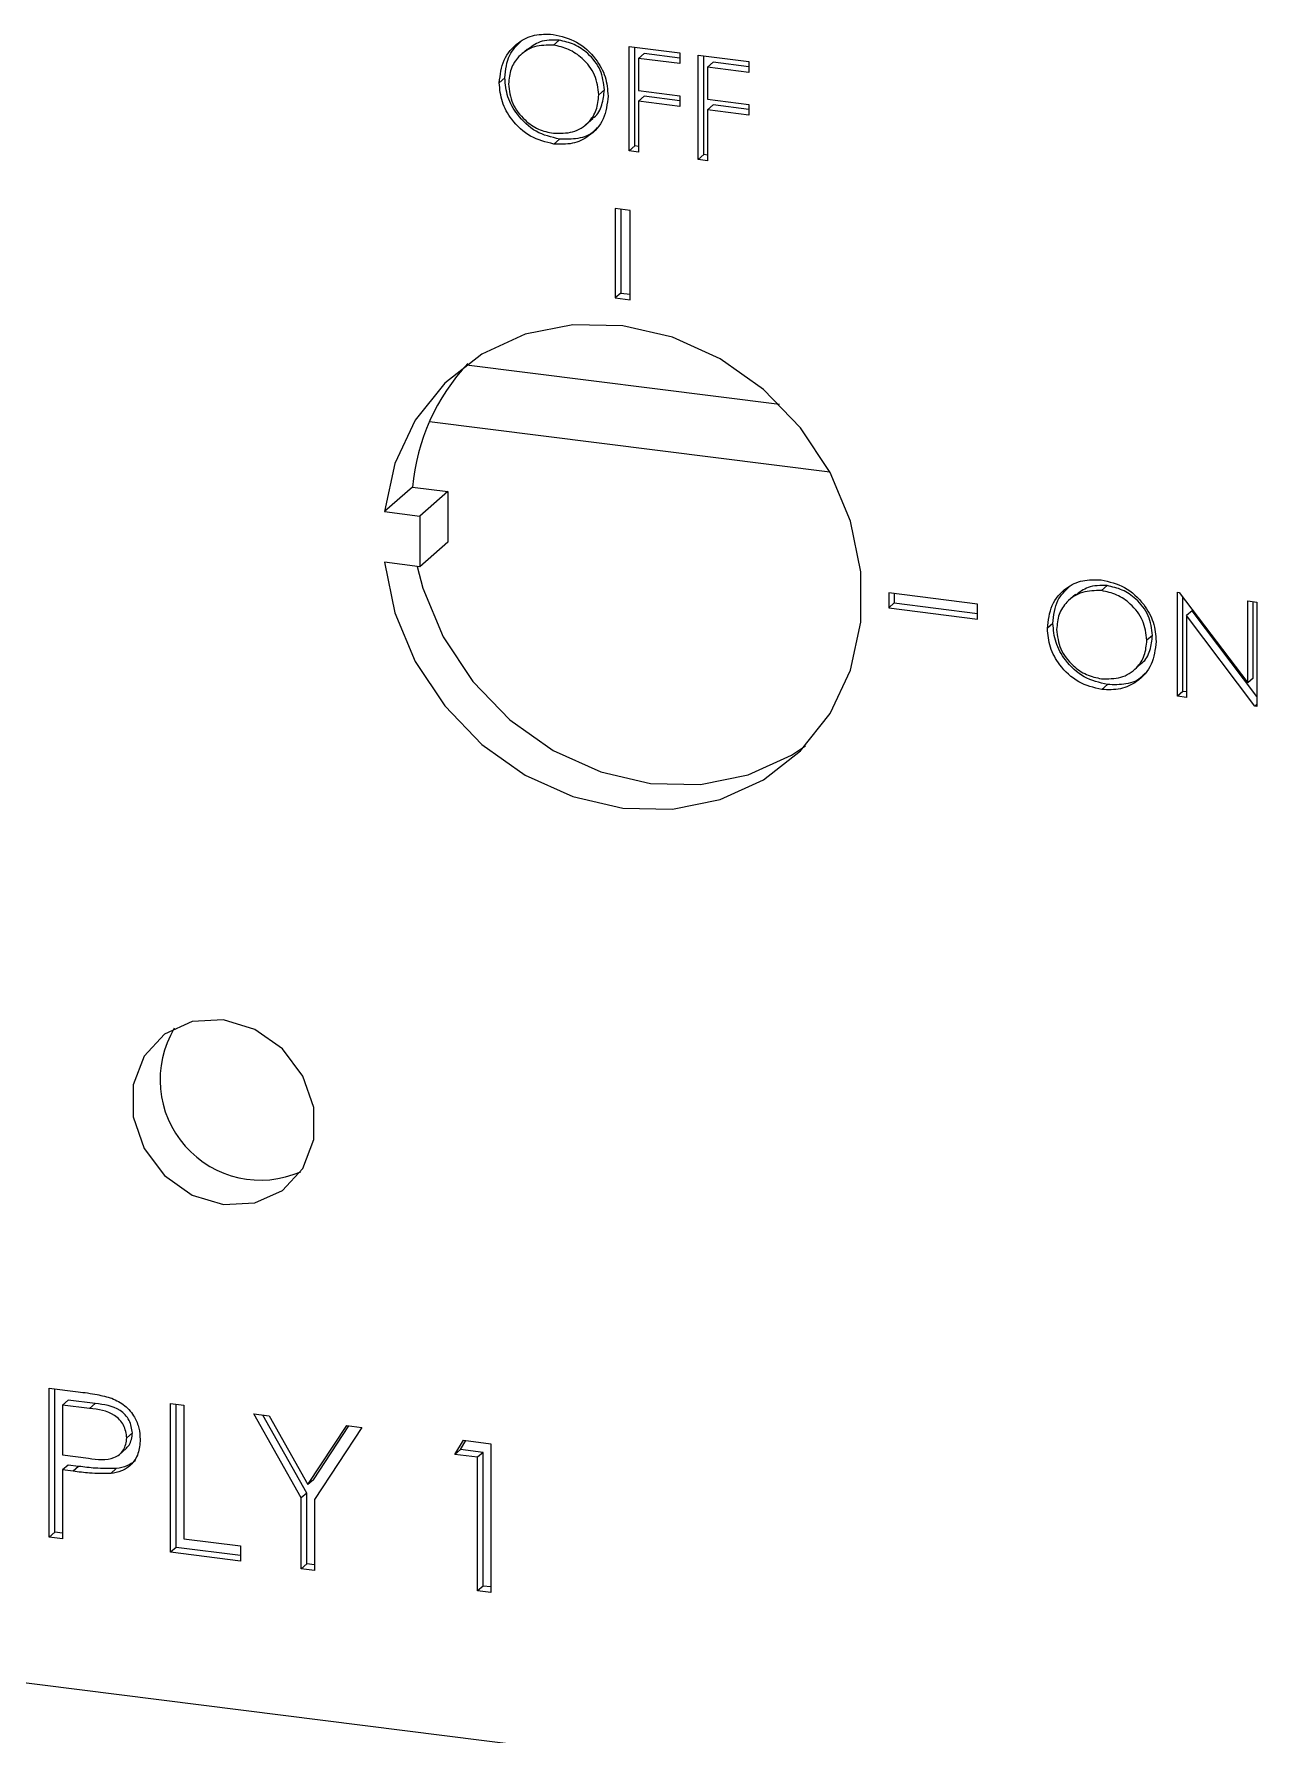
# Model space of a CAD drawing. Header units: millimetres. Extents: x 0 to 589, y 0 to 415.
# Drawn here: x 410.38 to 423.28, y 236.32 to 254.27 of the extents above; entities that cross this region are included whole.
import ezdxf

# ---------------------------------------------------------------- set-up
doc = ezdxf.new("R2010")
doc.units = ezdxf.units.MM

msp = doc.modelspace()

# ---------------------------------------------------------------- linework, layer by layer
at = {"color": 7, "linetype": 'Continuous', "lineweight": 25}
for p, q in [((415.9165, 254.2028), (415.8576, 254.1509)), ((415.5828, 254.1102), (415.5092, 254.0453)), ((416.6573, 254.1347), (417.189, 254.0677)), ((416.6573, 253.0348), (416.6573, 254.1347)), ((416.7162, 253.0867), (416.7162, 254.1273)), ((416.8142, 254.0615), (416.7552, 254.0096)), ((416.7552, 254.0096), (416.7552, 253.6711)), ((417.189, 253.9549), (416.7552, 254.0096)), ((417.189, 254.0143), (416.8142, 254.0615)), ((417.189, 254.0677), (417.189, 253.9549)), ((417.3849, 254.0431), (417.9165, 253.9761)), ((417.3849, 252.9431), (417.3849, 254.0431)), ((417.4438, 252.9951), (417.4438, 254.0356)), ((417.5417, 253.9699), (417.4828, 253.9179)), ((417.4828, 253.9179), (417.4828, 253.5795)), ((417.9165, 253.8633), (417.4828, 253.9179)), ((417.9165, 253.9227), (417.5417, 253.9699)), ((417.9165, 253.9761), (417.9165, 253.8633)), ((415.3451, 253.8046), (415.2862, 253.7527)), ((416.3944, 253.6779), (416.3355, 253.626)), ((416.7552, 253.6711), (417.189, 253.6165)), ((416.8142, 253.6103), (416.7552, 253.5583)), ((416.7552, 253.5583), (416.7552, 253.0224)), ((417.189, 253.5037), (416.7552, 253.5583)), ((417.189, 253.5631), (416.8142, 253.6103)), ((417.189, 253.6165), (417.189, 253.5037)), ((417.4828, 253.5795), (417.9165, 253.5248)), ((417.5417, 253.5186), (417.4828, 253.4667)), ((417.4828, 253.4667), (417.4828, 252.9308)), ((417.9165, 253.412), (417.4828, 253.4667)), ((417.9165, 253.4714), (417.5417, 253.5186)), ((417.9165, 253.5248), (417.9165, 253.412)), ((416.1989, 253.3112), (416.2726, 253.3761)), ((415.9205, 253.1588), (415.8616, 253.1068)), ((416.7162, 253.0867), (416.6573, 253.0348)), ((416.7552, 253.0224), (416.6573, 253.0348)), ((416.7552, 253.0818), (416.7162, 253.0867)), ((417.4438, 252.9951), (417.3849, 252.9431)), ((417.4828, 252.9308), (417.3849, 252.9431)), ((417.4828, 252.9902), (417.4438, 252.9951)), ((416.6653, 252.4052), (416.5094, 252.4249)), ((416.5094, 252.4249), (416.5094, 251.4821)), ((416.5683, 252.4175), (416.5683, 251.534)), ((416.6653, 251.4624), (416.6653, 252.4052)), ((416.5683, 251.534), (416.5094, 251.4821)), ((416.5683, 251.534), (416.6653, 251.5218)), ((416.5094, 251.4821), (416.6653, 251.4624)), ((414.9398, 250.7756), (418.2408, 250.3597)), ((418.7736, 249.643), (414.5501, 250.1751)), ((414.3703, 249.4872), (414.0757, 249.2274)), ((414.3703, 249.4872), (414.7445, 249.4401)), ((414.7445, 249.4401), (414.4498, 249.1803)), ((414.7445, 249.4401), (414.7445, 248.9058)), ((414.0757, 249.2274), (414.4498, 249.1803)), ((414.4498, 249.1803), (414.4498, 248.646)), ((414.7445, 248.9058), (414.4498, 248.646)), ((414.4498, 248.646), (414.0757, 248.6931)), ((421.6969, 248.4463), (421.638, 248.3943)), ((420.329, 248.251), (419.3936, 248.3688)), ((419.3936, 248.3688), (419.3936, 248.2117)), ((419.4525, 248.2637), (419.3936, 248.2117)), ((419.4525, 248.3614), (419.4525, 248.2637)), ((419.4525, 248.2637), (420.329, 248.1532)), ((421.3632, 248.3536), (421.2895, 248.2887)), ((422.4377, 248.3782), (422.4582, 248.3756)), ((422.4377, 247.2782), (422.4377, 248.3782)), ((422.4582, 248.3756), (423.1792, 247.419)), ((422.4966, 247.3302), (422.4966, 248.3246)), ((423.1792, 248.2847), (423.2772, 248.2724)), ((423.1792, 247.419), (423.1792, 248.2847)), ((423.2382, 247.471), (423.2382, 248.2773)), ((423.2772, 248.2724), (423.2772, 247.1724)), ((419.3936, 248.2117), (420.329, 248.0938)), ((420.329, 248.0938), (420.329, 248.251)), ((422.5946, 248.1816), (422.5356, 248.1296)), ((422.5356, 248.1296), (422.5356, 247.2659)), ((423.2549, 247.1753), (422.5356, 248.1296)), ((423.2772, 247.2758), (422.5946, 248.1816)), ((421.1255, 248.048), (421.0665, 247.9961)), ((422.1748, 247.9214), (422.1159, 247.8694)), ((421.9793, 247.5546), (422.0529, 247.6196)), ((421.7009, 247.4022), (421.6419, 247.3503)), ((423.2382, 247.471), (423.1792, 247.419)), ((422.4966, 247.3302), (422.4377, 247.2782)), ((422.5356, 247.2659), (422.4377, 247.2782)), ((422.5356, 247.3253), (422.4966, 247.3302)), ((423.2772, 247.1949), (423.2549, 247.1753)), ((423.2772, 247.1724), (423.2549, 247.1753)), ((410.5391, 239.9777), (410.8449, 239.9392)), ((410.5391, 238.4064), (410.5391, 239.9777)), ((410.5981, 238.4584), (410.5981, 239.9703)), ((410.738, 239.8509), (410.6791, 239.7989)), ((411.0231, 239.815), (410.738, 239.8509)), ((410.6791, 239.7989), (410.6791, 239.2752)), ((410.9642, 239.763), (410.6791, 239.7989)), ((411.0231, 239.815), (410.9642, 239.763)), ((411.8183, 239.8166), (411.9583, 239.7989)), ((411.8183, 238.2452), (411.8183, 239.8166)), ((411.8773, 238.2972), (411.8773, 239.8091)), ((411.9583, 239.7989), (411.9583, 238.3888)), ((412.6978, 239.7058), (412.858, 239.6856)), ((413.1975, 238.8184), (412.6978, 239.7058)), ((413.2564, 238.8704), (412.7927, 239.6938)), ((412.858, 239.6856), (413.2677, 238.9588)), ((411.4176, 239.5043), (411.3586, 239.4524)), ((413.2677, 238.9588), (413.6769, 239.5824)), ((413.3267, 239.0107), (413.6998, 239.5795)), ((413.8371, 239.5622), (413.3374, 238.8008)), ((413.6769, 239.5824), (413.8371, 239.5622)), ((411.2766, 239.2743), (411.3502, 239.3393)), ((414.8165, 239.2777), (414.908, 239.4273)), ((414.8754, 239.3296), (414.8165, 239.2777)), ((414.8754, 239.3296), (414.9332, 239.4241)), ((415.1152, 239.2994), (414.8754, 239.3296)), ((414.908, 239.4273), (415.1962, 239.391)), ((415.1152, 239.2994), (415.0563, 239.2475)), ((415.1152, 237.8892), (415.1152, 239.2994)), ((415.1962, 239.391), (415.1962, 237.8196)), ((410.6791, 239.2752), (410.952, 239.2373)), ((410.738, 239.166), (410.6791, 239.114)), ((410.6791, 239.114), (410.6791, 238.3888)), ((410.7905, 239.0999), (410.6791, 239.114)), ((410.8495, 239.1519), (410.738, 239.166)), ((410.8495, 239.1519), (410.7905, 239.0999)), ((411.2464, 239.1277), (411.1875, 239.0758)), ((415.0563, 239.2475), (414.8165, 239.2777)), ((415.0563, 237.8373), (415.0563, 239.2475)), ((413.3267, 239.0107), (413.2677, 238.9588)), ((413.2564, 238.8704), (413.1975, 238.8184)), ((413.1975, 238.0715), (413.1975, 238.8184)), ((413.2564, 238.1234), (413.2564, 238.8704)), ((413.3374, 238.8008), (413.3374, 238.0538)), ((410.5981, 238.4584), (410.5391, 238.4064)), ((410.6791, 238.3888), (410.5391, 238.4064)), ((410.6791, 238.4481), (410.5981, 238.4584)), ((411.9583, 238.3888), (412.5579, 238.3132)), ((420.6408, 235.5623), (398.3468, 238.3711)), ((411.8773, 238.2972), (411.8183, 238.2452)), ((412.5579, 238.152), (411.8183, 238.2452)), ((412.5579, 238.2114), (411.8773, 238.2972)), ((412.5579, 238.3132), (412.5579, 238.152)), ((413.2564, 238.1234), (413.1975, 238.0715)), ((413.3374, 238.0538), (413.1975, 238.0715)), ((413.3374, 238.1132), (413.2564, 238.1234)), ((415.1152, 237.8892), (415.0563, 237.8373)), ((415.1962, 237.879), (415.1152, 237.8892)), ((415.1962, 237.8196), (415.0563, 237.8373))]:
    msp.add_line(p, q, dxfattribs=at)
at = {"color": 7, "linetype": 'Continuous', "lineweight": 25, "flags": 128}
for points in [[(414.0757, 248.6931), (414.1856, 248.1588), (414.4006, 247.6458), (414.711, 247.1763), (415.1034, 246.7709), (415.5607, 246.4474), (416.0628, 246.2198), (416.5879, 246.0982), (417.1129, 246.0877), (417.615, 246.189), (418.0721, 246.3975), (418.4644, 246.7042), (418.7747, 247.0956), (418.9894, 247.5547), (419.0991, 248.0613), (419.0991, 248.5934), (418.9894, 249.1277), (418.7747, 249.6409), (418.4644, 250.1105), (418.0721, 250.516), (417.615, 250.8397), (417.1129, 251.0675), (416.5879, 251.1893), (416.0628, 251.2), (415.5607, 251.099), (415.1034, 250.8906), (414.711, 250.5842), (414.4006, 250.1929), (414.1856, 249.734), (414.0757, 249.2274)], [(414.4192, 248.6499), (414.4803, 248.4187), (414.6952, 247.9056), (415.0056, 247.4361), (415.3981, 247.0307), (415.8553, 246.7072), (416.3575, 246.4797), (416.8825, 246.358), (417.4075, 246.3476), (417.9096, 246.4488), (418.3668, 246.6574), (418.5145, 246.7556)], [(412.378, 241.9145), (412.7086, 241.9316), (412.9993, 242.0642), (413.2151, 242.2962), (413.3299, 242.5997), (413.3299, 242.938), (413.2151, 243.2704), (412.9993, 243.5568), (412.7086, 243.7626), (412.378, 243.863), (412.0474, 243.8459), (411.7567, 243.7133), (411.5409, 243.4813), (411.4261, 243.1779), (411.4261, 242.8395), (411.5409, 242.5071), (411.7567, 242.2207), (412.0474, 242.0149), (412.378, 241.9145)]]:
    msp.add_lwpolyline(points, dxfattribs=at)
at = {"color": 7, "linetype": 'Continuous', "lineweight": 25}
for centre, radius, start, end in [((416.5931, 249.2745), 2.233, 137.19472, 174.53328), ((412.7678, 243.2325), 1.0596, 149.17442, 293.64483)]:
    msp.add_arc(centre, radius, start, end, dxfattribs=at)
for points, knots in [([(415.2862, 253.7527), (415.2962, 253.8363), (415.3164, 254.0034), (415.4658, 254.1779), (415.6543, 254.2693), (415.7866, 254.266), (415.8528, 254.2643)], [0, 0, 0, 0, 0.279731, 0.5593268, 0.7796805, 1, 1, 1, 1]), ([(415.3451, 253.8046), (415.3534, 253.89), (415.3686, 254.0451), (415.4729, 254.1483), (415.5198, 254.1948)], [0, 0, 0, 0, 0.54997567, 1, 1, 1, 1]), ([(415.9165, 254.2028), (415.8465, 254.204), (415.7181, 254.2062), (415.6226, 254.1319), (415.5792, 254.0981)], [0, 0, 0, 0, 0.546165, 1, 1, 1, 1]), ([(415.8528, 254.2643), (415.9383, 254.2445), (416.1093, 254.2048), (416.3005, 254.0247), (416.4166, 253.8184), (416.4278, 253.6818), (416.4335, 253.6134)], [0, 0, 0, 0, 0.2797673, 0.5593585, 0.7795711, 1, 1, 1, 1]), ([(416.3944, 253.6779), (416.3861, 253.7488), (416.3693, 253.8906), (416.2365, 254.0588), (416.0792, 254.1662), (415.9708, 254.1906), (415.9165, 254.2028)], [0, 0, 0, 0, 0.279468, 0.5588703, 0.7795158, 1, 1, 1, 1]), ([(415.8576, 254.1509), (415.7887, 254.1505), (415.6509, 254.1499), (415.4933, 254.0472), (415.399, 253.9032), (415.3891, 253.7949), (415.3841, 253.7408)], [0, 0, 0, 0, 0.2796271, 0.5593495, 0.7796302, 1, 1, 1, 1]), ([(416.3355, 253.626), (416.3271, 253.6968), (416.3104, 253.8386), (416.1776, 254.0068), (416.0203, 254.1142), (415.9118, 254.1386), (415.8576, 254.1509)], [0, 0, 0, 0, 0.279468, 0.5588703, 0.7795158, 1, 1, 1, 1]), ([(415.8616, 253.1068), (415.777, 253.1269), (415.6079, 253.1671), (415.4197, 253.3463), (415.3038, 253.5497), (415.292, 253.685), (415.2862, 253.7527)], [0, 0, 0, 0, 0.2796633, 0.5593539, 0.7796364, 1, 1, 1, 1]), ([(415.9205, 253.1588), (415.8359, 253.1789), (415.6668, 253.2191), (415.4787, 253.3982), (415.3627, 253.6017), (415.351, 253.737), (415.3451, 253.8046)], [0, 0, 0, 0, 0.2796633, 0.5593539, 0.7796364, 1, 1, 1, 1]), ([(415.3841, 253.7408), (415.3925, 253.6704), (415.4092, 253.5296), (415.5411, 253.3635), (415.6957, 253.2539), (415.8036, 253.2314), (415.8576, 253.2201)], [0, 0, 0, 0, 0.279416, 0.5590765, 0.779478, 1, 1, 1, 1]), ([(416.2618, 253.3747), (416.2699, 253.3793), (416.3228, 253.409), (416.377, 253.5185), (416.3886, 253.6248), (416.3944, 253.6779)], [0, 0, 0, 0, 0.0824868, 0.5411587, 1, 1, 1, 1]), ([(415.8576, 253.2201), (415.9269, 253.2194), (416.0655, 253.2178), (416.226, 253.3181), (416.3205, 253.463), (416.3305, 253.5716), (416.3355, 253.626)], [0, 0, 0, 0, 0.2798297, 0.559389, 0.7796538, 1, 1, 1, 1]), ([(416.4335, 253.6134), (416.4239, 253.5293), (416.4047, 253.361), (416.2492, 253.1913), (416.0611, 253.0988), (415.9281, 253.1042), (415.8616, 253.1068)], [0, 0, 0, 0, 0.2796304, 0.5593429, 0.7795972, 1, 1, 1, 1]), ([(416.3178, 253.2808), (416.3078, 253.2682), (416.2591, 253.2065), (416.1167, 253.1538), (415.9859, 253.1571), (415.9205, 253.1588)], [0, 0, 0, 0, 0.1138472, 0.5567744, 1, 1, 1, 1]), ([(421.0665, 247.9961), (421.0766, 248.0797), (421.0968, 248.2468), (421.2461, 248.4213), (421.4347, 248.5128), (421.567, 248.5094), (421.6332, 248.5077)], [0, 0, 0, 0, 0.279731, 0.5593268, 0.7796805, 1, 1, 1, 1]), ([(421.1255, 248.048), (421.1338, 248.1334), (421.149, 248.2886), (421.2533, 248.3918), (421.3002, 248.4382)], [0, 0, 0, 0, 0.5499757, 1, 1, 1, 1]), ([(421.6969, 248.4463), (421.6268, 248.4475), (421.4985, 248.4496), (421.403, 248.3753), (421.3596, 248.3415)], [0, 0, 0, 0, 0.546165, 1, 1, 1, 1]), ([(421.6332, 248.5077), (421.7187, 248.4879), (421.8897, 248.4483), (422.0809, 248.2681), (422.197, 248.0618), (422.2082, 247.9252), (422.2138, 247.8568)], [0, 0, 0, 0, 0.2797673, 0.5593585, 0.7795711, 1, 1, 1, 1]), ([(422.1748, 247.9214), (422.1664, 247.9922), (422.1497, 248.134), (422.0169, 248.3022), (421.8596, 248.4096), (421.7511, 248.434), (421.6969, 248.4463)], [0, 0, 0, 0, 0.279468, 0.5588703, 0.7795158, 1, 1, 1, 1]), ([(421.638, 248.3943), (421.5691, 248.394), (421.4313, 248.3933), (421.2737, 248.2906), (421.1793, 248.1467), (421.1694, 248.0383), (421.1645, 247.9842)], [0, 0, 0, 0, 0.2796271, 0.5593495, 0.7796302, 1, 1, 1, 1]), ([(422.1159, 247.8694), (422.1075, 247.9403), (422.0907, 248.082), (421.958, 248.2502), (421.8007, 248.3576), (421.6922, 248.3821), (421.638, 248.3943)], [0, 0, 0, 0, 0.279468, 0.5588703, 0.7795158, 1, 1, 1, 1]), ([(421.6419, 247.3503), (421.5574, 247.3703), (421.3882, 247.4105), (421.2001, 247.5897), (421.0842, 247.7931), (421.0724, 247.9284), (421.0665, 247.9961)], [0, 0, 0, 0, 0.27966329, 0.55935394, 0.77963639, 1, 1, 1, 1]), ([(421.7009, 247.4022), (421.6163, 247.4223), (421.4472, 247.4625), (421.259, 247.6417), (421.1431, 247.8451), (421.1313, 247.9804), (421.1255, 248.048)], [0, 0, 0, 0, 0.27966329, 0.55935394, 0.77963639, 1, 1, 1, 1]), ([(421.1645, 247.9842), (421.1728, 247.9138), (421.1895, 247.773), (421.3214, 247.6069), (421.4761, 247.4974), (421.584, 247.4748), (421.638, 247.4636)], [0, 0, 0, 0, 0.279416, 0.5590765, 0.779478, 1, 1, 1, 1]), ([(422.0422, 247.6181), (422.0503, 247.6227), (422.1032, 247.6524), (422.1573, 247.7619), (422.169, 247.8682), (422.1748, 247.9214)], [0, 0, 0, 0, 0.0824868, 0.5411587, 1, 1, 1, 1]), ([(421.638, 247.4636), (421.7073, 247.4628), (421.8459, 247.4613), (422.0064, 247.5615), (422.1008, 247.7064), (422.1109, 247.815), (422.1159, 247.8694)], [0, 0, 0, 0, 0.2798297, 0.559389, 0.7796538, 1, 1, 1, 1]), ([(422.2138, 247.8568), (422.2042, 247.7727), (422.185, 247.6044), (422.0296, 247.4347), (421.8415, 247.3423), (421.7085, 247.3476), (421.6419, 247.3503)], [0, 0, 0, 0, 0.27963036, 0.55934292, 0.77959724, 1, 1, 1, 1]), ([(422.0982, 247.5242), (422.0882, 247.5116), (422.0395, 247.4499), (421.897, 247.3972), (421.7663, 247.4005), (421.7009, 247.4022)], [0, 0, 0, 0, 0.1138472, 0.5567744, 1, 1, 1, 1]), ([(410.8449, 239.9392), (410.9115, 239.931), (411.0305, 239.9164), (411.1482, 239.8848), (411.2, 239.8709)], [0, 0, 0, 0, 0.5603137, 1, 1, 1, 1]), ([(411.2, 239.8709), (411.2473, 239.8477), (411.3421, 239.8013), (411.44, 239.6826), (411.4917, 239.5554), (411.4962, 239.4754), (411.4985, 239.4354)], [0, 0, 0, 0, 0.2797054, 0.5593809, 0.7795086, 1, 1, 1, 1]), ([(411.3586, 239.4524), (411.3516, 239.4984), (411.3409, 239.5676), (411.2835, 239.6456), (411.1734, 239.7391), (411.0571, 239.7524), (410.9642, 239.763)], [0, 0, 0, 0, 0.2489693, 0.3747291, 0.500383, 1, 1, 1, 1]), ([(411.4176, 239.5043), (411.4105, 239.5503), (411.3998, 239.6195), (411.3424, 239.6976), (411.2323, 239.791), (411.116, 239.8044), (411.0231, 239.815)], [0, 0, 0, 0, 0.2489693, 0.3747291, 0.500383, 1, 1, 1, 1]), ([(411.3422, 239.3334), (411.3564, 239.3471), (411.4018, 239.3909), (411.4112, 239.4581), (411.4176, 239.5043)], [0, 0, 0, 0, 0.3118289, 1, 1, 1, 1]), ([(410.952, 239.2373), (411.047, 239.225), (411.1659, 239.2096), (411.281, 239.2737), (411.3409, 239.3384), (411.3516, 239.4069), (411.3586, 239.4524)], [0, 0, 0, 0, 0.49972063, 0.62534981, 0.75108252, 1, 1, 1, 1]), ([(411.4985, 239.4354), (411.4948, 239.384), (411.4874, 239.2815), (411.4093, 239.1652), (411.3031, 239.0972), (411.226, 239.0829), (411.1875, 239.0758)], [0, 0, 0, 0, 0.2800989, 0.5593238, 0.7794579, 1, 1, 1, 1]), ([(411.2464, 239.1277), (411.1726, 239.1277), (411.0408, 239.1276), (410.908, 239.1445), (410.8495, 239.1519)], [0, 0, 0, 0, 0.5596942, 1, 1, 1, 1]), ([(411.4479, 239.2125), (411.4195, 239.1912), (411.3605, 239.1471), (411.2854, 239.1343), (411.2464, 239.1277)], [0, 0, 0, 0, 0.4804578, 1, 1, 1, 1]), ([(411.1875, 239.0758), (411.1137, 239.0757), (410.9819, 239.0756), (410.849, 239.0925), (410.7905, 239.0999)], [0, 0, 0, 0, 0.5596942, 1, 1, 1, 1])]:
    msp.add_open_spline(points, degree=3, knots=knots, dxfattribs=at)

doc.saveas('drawing.dxf')
